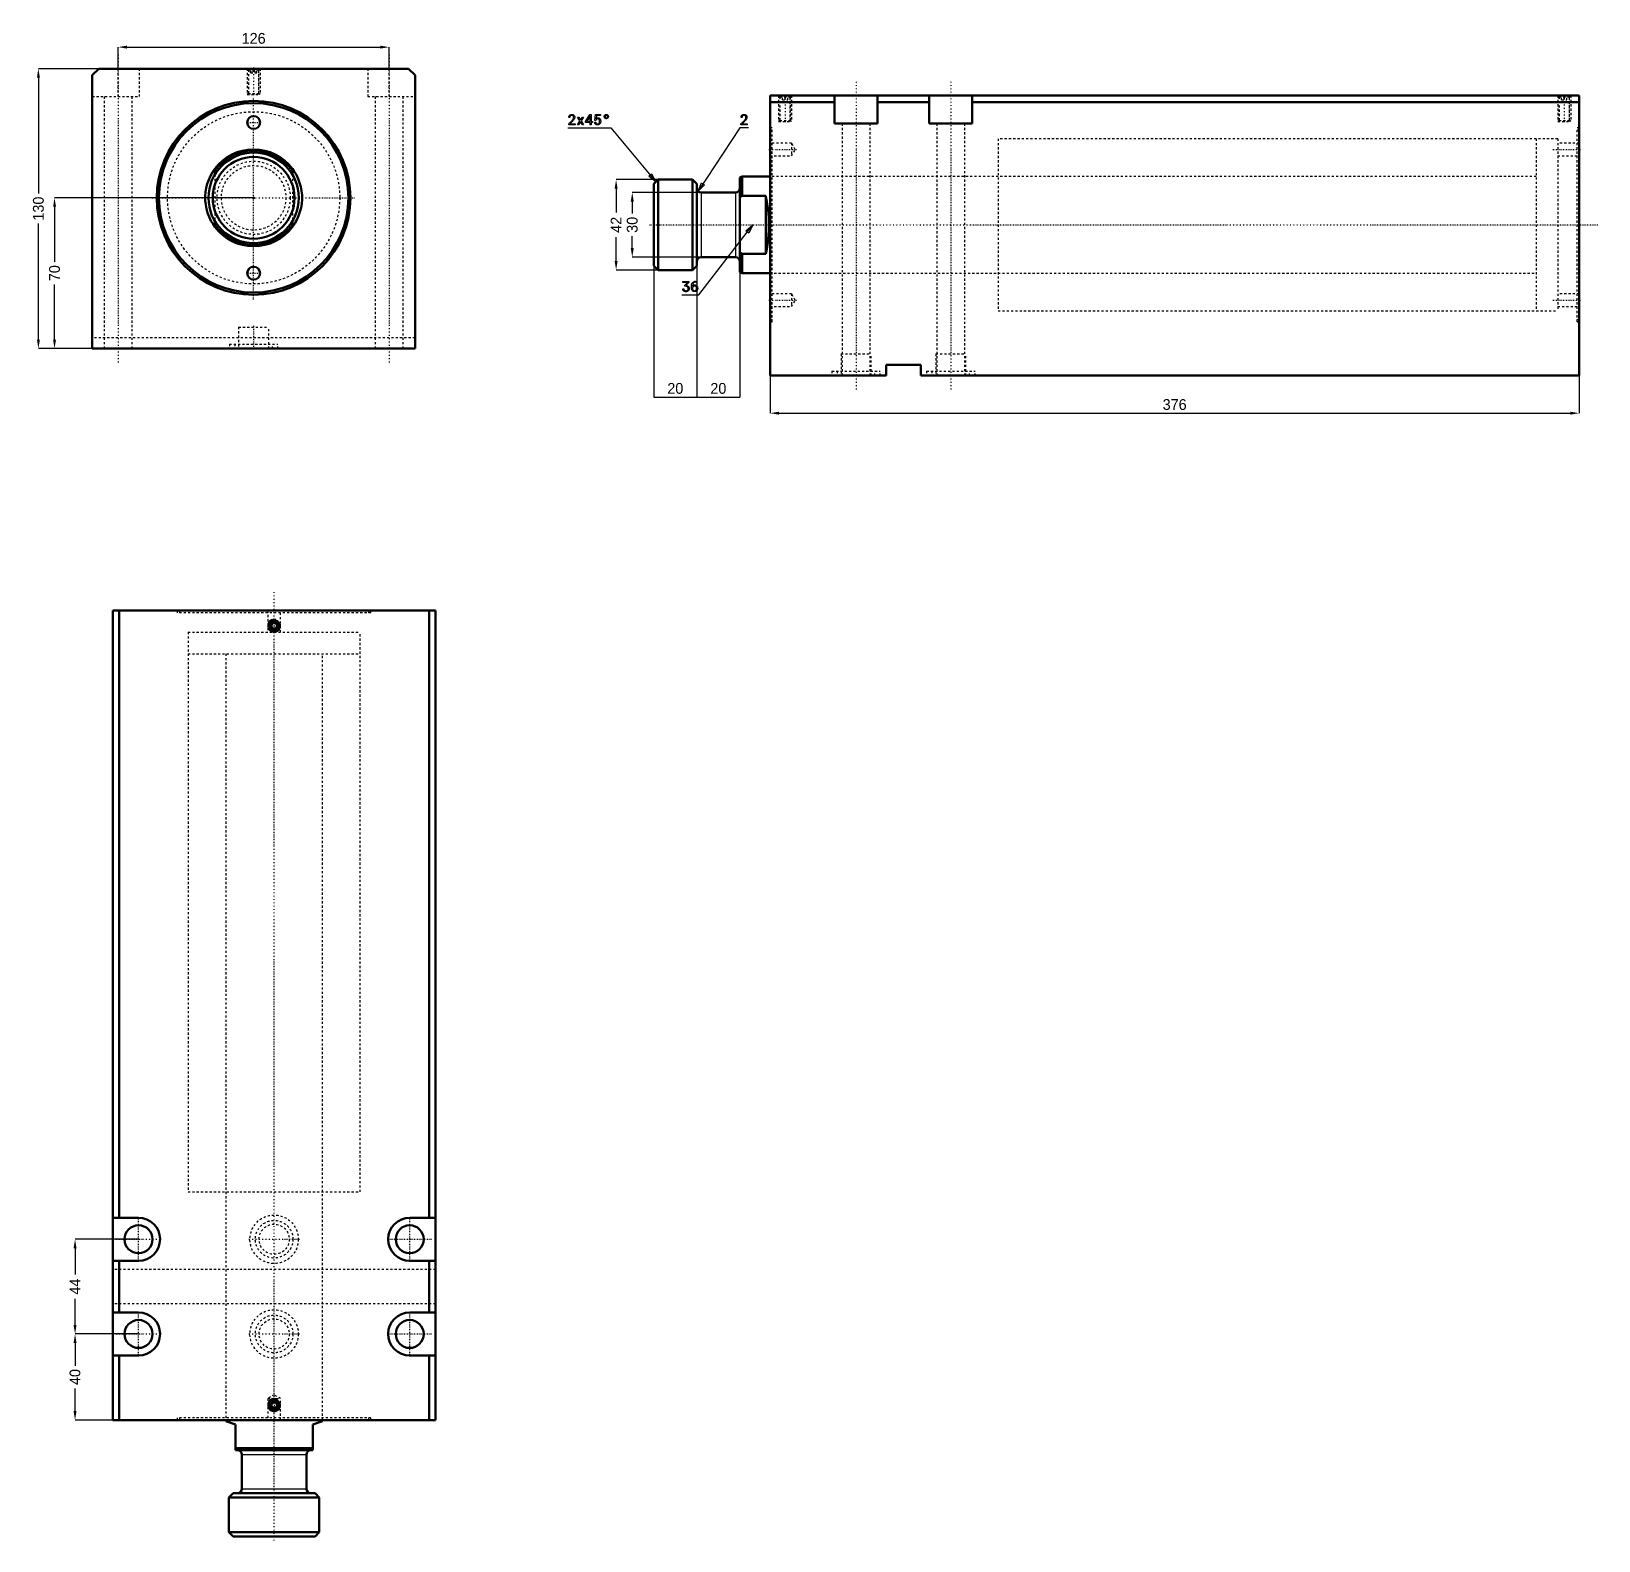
# Model space of a CAD drawing. Header units: millimetres. Extents: x -103 to 625, y -624 to 77.
import ezdxf

# ---------------------------------------------------------------- set-up
doc = ezdxf.new("R2010")
doc.units = ezdxf.units.MM
doc.linetypes.add('Center', pattern=[1.5, 0.45, -0.5, 0.05, -0.5])
doc.linetypes.add('Dashed', pattern=[2, 1, -1])
for name, color, linetype, lineweight in [('2d ConnectionPoints', 7, 'Continuous', 50), ('AM_0', 7, 'Continuous', 50), ('AM_4', 3, 'Continuous', 25), ('AM_5', 3, 'Continuous', 25), ('AM_7', 7, 'Center', 25), ('AM_9', 6, 'Dashed', 25)]:
    doc.layers.add(name, color=color, linetype=linetype, lineweight=lineweight)
doc.dimstyles.new('ISO-25', dxfattribs={"dimtxt": 2.5, "dimasz": 2.5, "dimexe": 1.25, "dimexo": 0.625, "dimtad": 1, "dimtxsty": 'Standard', "dimcen": 2.5, "dimadec": 0, "dimazin": 0, "dimtfac": 1, "dimtmove": 0, "dimatfit": 3, "dimfxl": 0, "dimarcsym": 0})

# ---------------------------------------------------------------- blocks, each defined once
blk = doc.blocks.new('1_JECX_MF_TLA_80_250_0_rod__0_in_JECX_MF_160_TLA_80_250_0__0')
at = {"layer": 'AM_0'}
for p, q in [((-18, 13.5), (-18, 10.82)), ((18, 13.5), (18, 10.82)), ((-18, -10.82), (-18, -13.5)), ((18, -10.82), (18, -13.5))]:
    blk.add_line(p, q, dxfattribs=at)
for points in [[(-18, 13.5), (-19.11, 11.88), (-20.07, 10.17), (-20.88, 8.38), (-21.53, 6.53), (-22.02, 4.63), (-22.34, 2.69), (-22.49, 0.73), (-22.47, -1.23), (-22.27, -3.18), (-21.91, -5.11), (-21.38, -7), (-20.69, -8.84), (-19.84, -10.61), (-18.84, -12.3), (-18, -13.5)], [(18, -13.5), (19.11, -11.88), (20.07, -10.17), (20.88, -8.38), (21.53, -6.53), (22.02, -4.63), (22.34, -2.69), (22.49, -0.73), (22.47, 1.23), (22.27, 3.18), (21.91, 5.11), (21.38, 7), (20.69, 8.84), (19.84, 10.61), (18.84, 12.3), (18, 13.5)]]:
    blk.add_lwpolyline(points, dxfattribs=at)
for radius in [21, 19]:
    blk.add_circle((0, 0), radius, dxfattribs=at)
for radius, start, end in [(22.5, 36.8699, 143.1301), (22, 35.0968, 144.9032), (22, 215.0968, 324.9032), (22.5, 216.8699, 323.1301)]:
    blk.add_arc((0, 0), radius, start, end, dxfattribs=at)
at = {"layer": 'AM_9'}
for p, q in [((-18, 10.82), (-18, -10.82)), ((18, 10.82), (18, -10.82))]:
    blk.add_line(p, q, dxfattribs=at)
for radius in [17, 15]:
    blk.add_circle((0, 0), radius, dxfattribs=at)
blk = doc.blocks.new('2_JECX_MF_EXLA_80_250_0_body__0_in_JECX_MF_160_TLA_80_250_0__0')
at = {"layer": 'AM_0'}
for p, q in [((-72, 60), (-75, 57)), ((72, 60), (-72, 60)), ((75, 57), (72, 60)), ((-75, 57), (-75, -70)), ((75, -70), (75, 57)), ((-75, -70), (75, -70))]:
    blk.add_line(p, q, dxfattribs=at)
for centre, radius in [((0, 0), 45), ((0, 0), 44), ((0, 35), 3), ((0, -35), 3)]:
    blk.add_circle(centre, radius, dxfattribs=at)
at = {"layer": 'AM_5', "linetype": 'Dashed'}
for p, q in [((-3, 60), (-3, 48)), ((3, 60), (3, 48))]:
    blk.add_line(p, q, dxfattribs=at)
at = {"layer": 'AM_7'}
for p, q in [((-63, 66.5), (-63, -76.5)), ((63, 66.5), (63, -76.5)), ((0, 60.6), (0, 47.4)), ((0, -47.25), (0, 47.25)), ((-3.15, 35), (3.15, 35)), ((-47.25, 0), (47.25, 0)), ((-3.15, -35), (3.15, -35)), ((0, -59.5), (0, -70.5))]:
    blk.add_line(p, q, dxfattribs=at)
at = {"layer": 'AM_9'}
for p, q in [((-63, 47), (-63, 60)), ((-53, 47), (-53, 60)), ((-3, 60), (-2.46, 59.46)), ((-2.46, 59.46), (-2.46, 48.54)), ((-2.46, 59.46), (2.46, 59.46)), ((-1.9, 60), (-2.4, 59.5)), ((-2.4, 59.5), (2.4, 59.5)), ((-2.4, 59.5), (-2.4, 48)), ((-1.44, 58), (-1.44, 60)), ((-0.72, 58), (-0.72, 60)), ((0.72, 58), (0.72, 60)), ((1.44, 58), (1.44, 60)), ((2.4, 59.5), (1.9, 60)), ((2.4, 48), (2.4, 59.5)), ((2.46, 59.46), (3, 60)), ((2.46, 48.54), (2.46, 59.46)), ((53, 60), (53, 47)), ((63, 47), (63, 60)), ((-1.44, 58), (1.44, 58)), ((-75, 47), (-53, 47)), ((-69.5, 47), (-69.5, -70)), ((-56.5, -70), (-56.5, 47)), ((-2.46, 48.54), (-3, 48)), ((-3, 48), (3, 48)), ((-2.46, 48.54), (2.46, 48.54)), ((3, 48), (2.46, 48.54)), ((53, 47), (75, 47)), ((56.5, 47), (56.5, -70)), ((69.5, -70), (69.5, 47)), ((75, -65), (-75, -65)), ((-7, -60), (7, -60)), ((-7, -60), (-7, -70)), ((7, -70), (7, -60)), ((-11.25, -67.9), (11.25, -67.9)), ((-11.25, -67.9), (-11.25, -70)), ((-8.75, -67.9), (-8.75, -70)), ((8.75, -70), (8.75, -67.9)), ((11.25, -70), (11.25, -67.9))]:
    blk.add_line(p, q, dxfattribs=at)
blk.add_circle((0, 0), 40, dxfattribs=at)
blk = doc.blocks.new('*D3')
at = {"layer": 'AM_5', "color": 0, "lineweight": -2}
for p, q in [((-63, 60), (-63, 70)), ((-58.83, 70), (58.83, 70)), ((63, 60), (63, 70))]:
    blk.add_line(p, q, dxfattribs=at)
at = {"layer": 'AM_5', "color": 0}
for points in [[(-58.83, 70.69), (-58.83, 69.31), (-63, 70)], [(58.83, 69.31), (58.83, 70.69), (63, 70)]]:
    blk.add_solid(points, dxfattribs=at)
at = {"layer": 'Defpoints', "color": 0}
for p in [(63, 70), (-63, 60), (63, 60)]:
    blk.add_point(p, dxfattribs=at)
at = {"layer": 'AM_5', "color": 0, "insert": (0, 74.05), "char_height": 5, "attachment_point": 5}
blk.add_mtext('126', dxfattribs=at)
blk = doc.blocks.new('*D4')
at = {"layer": 'AM_5', "color": 0, "lineweight": -2}
for p, q in [((-72, 60), (-100, 60)), ((-100, 55.83), (-100, 1.97)), ((-100, -65.83), (-100, -11.97)), ((-75, -70), (-100, -70))]:
    blk.add_line(p, q, dxfattribs=at)
at = {"layer": 'AM_5', "color": 0}
for points in [[(-99.31, 55.83), (-100.69, 55.83), (-100, 60)], [(-100.69, -65.83), (-99.31, -65.83), (-100, -70)]]:
    blk.add_solid(points, dxfattribs=at)
at = {"layer": 'Defpoints', "color": 0}
for p in [(-72, 60), (-100, -70), (-75, -70)]:
    blk.add_point(p, dxfattribs=at)
at = {"layer": 'AM_5', "color": 0, "insert": (-100, -5), "char_height": 5, "attachment_point": 5, "rotation": 90}
blk.add_mtext('130', dxfattribs=at)
blk = doc.blocks.new('*D5')
at = {"layer": 'AM_5', "color": 0, "lineweight": -2}
for p, q in [((0, 0), (-92.5, 0)), ((-92.5, -4.17), (-92.5, -29.72)), ((-92.5, -65.83), (-92.5, -40.28)), ((-75, -70), (-92.5, -70))]:
    blk.add_line(p, q, dxfattribs=at)
at = {"layer": 'AM_5', "color": 0}
for points in [[(-91.81, -4.17), (-93.19, -4.17), (-92.5, 0)], [(-93.19, -65.83), (-91.81, -65.83), (-92.5, -70)]]:
    blk.add_solid(points, dxfattribs=at)
at = {"layer": 'Defpoints', "color": 0}
for p in [(0, 0), (-92.5, -70), (-75, -70)]:
    blk.add_point(p, dxfattribs=at)
at = {"layer": 'AM_5', "color": 0, "insert": (-92.5, -35), "char_height": 5, "attachment_point": 5, "rotation": 90}
blk.add_mtext('70', dxfattribs=at)
blk = doc.blocks.new('1_JECX_MF_TLA_80_250_0_rod__0_in_JECX_MF_160_TLA_80_250_0__4')
at = {"layer": 'AM_0'}
for p, q in [((-22.5, 0), (-22.5, -0.54)), ((22.5, -0.54), (22.5, 0)), ((-18, -2), (-22.5, -0.54)), ((-18, -14), (-18, -2)), ((22.5, -0.54), (18, -2)), ((18, -2), (18, -14)), ((-18, -13), (18, -13)), ((-18, -14), (18, -14)), ((-15, -16), (-15, -32)), ((15, -32), (15, -16)), ((-19, -34), (-21, -36)), ((-21, -36), (21, -36)), ((-21, -36), (-21, -52)), ((-19, -34), (19, -34)), ((21, -36), (19, -34)), ((21, -52), (21, -36)), ((-21, -52), (-19, -54)), ((-21, -52), (21, -52)), ((-19, -54), (19, -54)), ((19, -54), (21, -52))]:
    blk.add_line(p, q, dxfattribs=at)
for centre, start, end in [((-17, -16), 0, 90), ((17, -16), 90, 180), ((-17, -32), 270, 360), ((17, -32), 180, 270)]:
    blk.add_arc(centre, 2, start, end, dxfattribs=at)
at = {"layer": 'AM_4'}
for p, q in [((-15, -16), (15, -16)), ((-15, -32), (15, -32))]:
    blk.add_line(p, q, dxfattribs=at)
at = {"layer": 'AM_7'}
blk.add_line((0, -56), (0, 385), dxfattribs=at)
at = {"layer": 'AM_9'}
for p, q in [((-40, 366), (40, 366)), ((-40, 366), (-40, 356)), ((40, 356), (40, 366)), ((-40, 356), (40, 356)), ((-22.5, 356), (-22.5, 0)), ((22.5, 0), (22.5, 356))]:
    blk.add_line(p, q, dxfattribs=at)
blk = doc.blocks.new('2_JECX_MF_EXLA_80_250_0_body__0_in_JECX_MF_160_TLA_80_250_0__4')
at = {"layer": 'AM_0'}
for p, q in [((75, 376), (-75, 376)), ((-75, 376), (-75, 0)), ((-72, 376), (-72, 94)), ((72, 376), (72, 94)), ((75, 376), (75, 0)), ((-0.72, 370.25), (-1.44, 369)), ((-1.44, 369), (-0.72, 367.75)), ((0.72, 370.25), (-0.72, 370.25)), ((-0.72, 367.75), (0.72, 367.75)), ((1.44, 369), (0.72, 370.25)), ((0.72, 367.75), (1.44, 369)), ((-63, 94), (-75, 94)), ((75, 94), (63, 94)), ((-75, 74), (-63, 74)), ((-72, 74), (-72, 50)), ((63, 74), (75, 74)), ((72, 74), (72, 50)), ((-63, 50), (-75, 50)), ((75, 50), (63, 50)), ((-75, 30), (-63, 30)), ((-72, 30), (-72, 0)), ((63, 30), (75, 30)), ((72, 30), (72, 0)), ((-0.72, 8.25), (-1.44, 7)), ((0.72, 8.25), (-0.72, 8.25)), ((1.44, 7), (0.72, 8.25)), ((75, 0), (-75, 0)), ((-1.44, 7), (-0.72, 5.75)), ((-0.72, 5.75), (0.72, 5.75)), ((0.72, 5.75), (1.44, 7))]:
    blk.add_line(p, q, dxfattribs=at)
for centre, radius in [((0, 369), 2.46), ((0, 369), 2.4), ((0, 369), 1.9), ((-63, 84), 6.5), ((63, 84), 6.5), ((-63, 40), 6.5), ((63, 40), 6.5), ((0, 7), 2.46), ((0, 7), 2.4), ((0, 7), 1.9)]:
    blk.add_circle(centre, radius, dxfattribs=at)
for centre, start, end in [((-63, 84), 270, 90), ((63, 84), 90, 270), ((-63, 40), 270, 90), ((63, 40), 90, 270)]:
    blk.add_arc(centre, 10, start, end, dxfattribs=at)
at = {"layer": 'AM_5'}
for centre in [(0, 369), (0, 7)]:
    blk.add_arc(centre, 3, 75, 15, dxfattribs=at)
at = {"layer": 'AM_7'}
for p, q in [((-3.15, 369), (3.15, 369)), ((-63, 73.5), (-63, 94.5)), ((63, 73.5), (63, 94.5)), ((-73.5, 84), (-52.5, 84)), ((-11.81, 84), (11.81, 84)), ((52.5, 84), (73.5, 84)), ((-63, 29.5), (-63, 50.5)), ((63, 29.5), (63, 50.5)), ((-73.5, 40), (-52.5, 40)), ((-11.81, 40), (11.81, 40)), ((52.5, 40), (73.5, 40)), ((-3.15, 7), (3.15, 7))]:
    blk.add_line(p, q, dxfattribs=at)
at = {"layer": 'AM_9'}
for p, q in [((-45, 376), (-45, 375)), ((45, 375), (-45, 375)), ((-44, 376), (-44, 375)), ((-3, 376), (-3, 366)), ((3, 366), (3, 376)), ((44, 375), (44, 376)), ((45, 375), (45, 376)), ((-40, 366), (40, 366)), ((-40, 366), (-40, 106)), ((40, 106), (40, 366)), ((-40, 106), (40, 106)), ((-22.5, 106), (-22.5, 0)), ((22.5, 0), (22.5, 106)), ((75, 70), (-75, 70)), ((75, 54), (-75, 54)), ((0, 11.73), (-3, 10)), ((-3, 10), (-3, 0)), ((-3, 10), (3, 10)), ((3, 10), (0, 11.73)), ((3, 0), (3, 10)), ((45, 1), (-45, 1)), ((-45, 1), (-45, 0)), ((-44, 1), (-44, 0)), ((44, 0), (44, 1)), ((45, 0), (45, 1))]:
    blk.add_line(p, q, dxfattribs=at)
for centre, radius in [((0, 84), 11.25), ((0, 84), 8.75), ((0, 84), 7), ((0, 40), 11.25), ((0, 40), 8.75), ((0, 40), 7)]:
    blk.add_circle(centre, radius, dxfattribs=at)
blk = doc.blocks.new('*D11')
at = {"layer": 'AM_5', "color": 0, "lineweight": -2}
for p, q in [((-53.48, -483.76), (-82.98, -483.76)), ((-82.98, -487.93), (-82.98, -500.09)), ((-82.98, -523.59), (-82.98, -511.43)), ((-53.48, -527.76), (-82.98, -527.76))]:
    blk.add_line(p, q, dxfattribs=at)
at = {"layer": 'AM_5', "color": 0}
for points in [[(-83.67, -487.93), (-82.29, -487.93), (-82.98, -483.76)], [(-83.67, -523.59), (-82.29, -523.59), (-82.98, -527.76)]]:
    blk.add_solid(points, dxfattribs=at)
at = {"layer": 'Defpoints', "color": 0}
for p in [(-82.98, -483.76), (-53.48, -483.76), (-53.48, -527.76)]:
    blk.add_point(p, dxfattribs=at)
at = {"layer": 'AM_5', "color": 0, "insert": (-82.98, -505.76), "char_height": 5, "attachment_point": 5, "rotation": 90}
blk.add_mtext('44', dxfattribs=at)
blk = doc.blocks.new('*D12')
at = {"layer": 'AM_5', "color": 0, "lineweight": -2}
for p, q in [((-53.48, -527.76), (-82.98, -527.76)), ((-82.98, -531.93), (-82.98, -542.51)), ((-82.98, -563.59), (-82.98, -553.01)), ((-65.48, -567.76), (-82.98, -567.76))]:
    blk.add_line(p, q, dxfattribs=at)
at = {"layer": 'AM_5', "color": 0}
for points in [[(-83.67, -531.93), (-82.29, -531.93), (-82.98, -527.76)], [(-83.67, -563.59), (-82.29, -563.59), (-82.98, -567.76)]]:
    blk.add_solid(points, dxfattribs=at)
at = {"layer": 'Defpoints', "color": 0}
for p in [(-53.48, -527.76), (-82.98, -567.76), (-65.48, -567.76)]:
    blk.add_point(p, dxfattribs=at)
at = {"layer": 'AM_5', "color": 0, "insert": (-82.98, -547.76), "char_height": 5, "attachment_point": 5, "rotation": 90}
blk.add_mtext('40', dxfattribs=at)
blk = doc.blocks.new('1_JECX_MF_TLA_80_250_0_rod__0_in_JECX_MF_160_TLA_80_250_0__2')
at = {"layer": 'AM_0'}
for p, q in [((-13, 22.5), (-14, 22)), ((-14, 22), (-14, -22)), ((0, 22.5), (-13, 22.5)), ((-13, 22.5), (-13, 13.5)), ((-52, 21), (-54, 19)), ((-54, 19), (-54, -19)), ((-36, 21), (-52, 21)), ((-52, 21), (-52, -21)), ((-34, 19), (-36, 21)), ((-36, 21), (-36, -21)), ((-34, 19), (-34, -19)), ((-16, 15), (-32, 15)), ((-13, 13.5), (-14, 12.65)), ((-2, 13.5), (-13, 13.5)), ((-2, 13.5), (-2, -13.5)), ((-14, -12.65), (-13, -13.5)), ((-13, -13.5), (-2, -13.5)), ((-13, -13.5), (-13, -22.5)), ((-54, -19), (-52, -21)), ((-52, -21), (-36, -21)), ((-36, -21), (-34, -19)), ((-32, -15), (-16, -15)), ((-14, -22), (-13, -22.5)), ((-13, -22.5), (0, -22.5))]:
    blk.add_line(p, q, dxfattribs=at)
blk.add_lwpolyline([(-2, -13.5), (-1.64, -11.88), (-1.33, -10.17), (-1.06, -8.38), (-0.85, -6.53), (-0.69, -4.63), (-0.59, -2.69), (-0.54, -0.73), (-0.55, 1.23), (-0.61, 3.18), (-0.73, 5.11), (-0.9, 7), (-1.13, 8.84), (-1.4, 10.61), (-1.73, 12.3), (-2, 13.5)], dxfattribs=at)
for centre, start, end in [((-32, 17), 180, 270), ((-16, 17), 270, 360), ((-32, -17), 90, 180), ((-16, -17), 0, 90)]:
    blk.add_arc(centre, 2, start, end, dxfattribs=at)
at = {"layer": 'AM_4'}
for p, q in [((-32, 15), (-32, -15)), ((-16, 15), (-16, -15))]:
    blk.add_line(p, q, dxfattribs=at)
at = {"layer": 'AM_7'}
blk.add_line((-56, 0), (385, 0), dxfattribs=at)
at = {"layer": 'AM_9'}
for p, q in [((366, 40), (356, 40)), ((356, 40), (356, -40)), ((366, 40), (366, -40)), ((356, 22.5), (0, 22.5)), ((0, -22.5), (356, -22.5)), ((356, -40), (366, -40))]:
    blk.add_line(p, q, dxfattribs=at)
blk = doc.blocks.new('2_JECX_MF_EXLA_80_250_0_body__0_in_JECX_MF_160_TLA_80_250_0__2')
at = {"layer": 'AM_0'}
for p, q in [((0, -70), (0, 60)), ((376, 60), (0, 60)), ((30, 60), (30, 47)), ((50, 47), (50, 60)), ((74, 60), (74, 47)), ((94, 47), (94, 60)), ((376, -70), (376, 60)), ((30, 57), (0, 57)), ((74, 57), (50, 57)), ((376, 57), (94, 57)), ((30, 47), (50, 47)), ((74, 47), (94, 47)), ((54, -65), (54, -70)), ((70, -65), (54, -65)), ((70, -70), (70, -65)), ((54, -70), (0, -70)), ((376, -70), (70, -70))]:
    blk.add_line(p, q, dxfattribs=at)
at = {"layer": 'AM_5', "linetype": 'Dashed'}
for p, q in [((4, 60), (4, 48)), ((10, 60), (10, 48)), ((366, 60), (366, 48)), ((372, 60), (372, 48))]:
    blk.add_line(p, q, dxfattribs=at)
at = {"layer": 'AM_7'}
for p, q in [((40, 66.5), (40, -76.5)), ((84, 66.5), (84, -76.5)), ((7, 60.6), (7, 47.4)), ((369, 60.6), (369, 47.4)), ((-0.59, 35), (12.32, 35)), ((363.68, 35), (376.59, 35)), ((-0.59, -35), (12.32, -35)), ((363.68, -35), (376.59, -35))]:
    blk.add_line(p, q, dxfattribs=at)
at = {"layer": 'AM_9'}
for p, q in [((4, 60), (4.54, 59.46)), ((4.54, 59.46), (4.54, 48.54)), ((4.54, 59.46), (9.46, 59.46)), ((5.1, 60), (4.6, 59.5)), ((4.6, 59.5), (4.6, 48)), ((4.6, 59.5), (9.4, 59.5)), ((5.75, 58), (5.75, 60)), ((7, 58), (7, 60)), ((8.25, 58), (8.25, 60)), ((9.4, 59.5), (8.9, 60)), ((9.4, 48), (9.4, 59.5)), ((9.46, 59.46), (10, 60)), ((9.46, 48.54), (9.46, 59.46)), ((366, 60), (366.54, 59.46)), ((366.54, 59.46), (366.54, 48.54)), ((366.54, 59.46), (371.46, 59.46)), ((367.1, 60), (366.6, 59.5)), ((366.6, 59.5), (371.4, 59.5)), ((366.6, 59.5), (366.6, 48)), ((367.75, 58), (367.75, 60)), ((369, 58), (369, 60)), ((370.25, 58), (370.25, 60)), ((371.4, 59.5), (370.9, 60)), ((371.4, 48), (371.4, 59.5)), ((371.46, 59.46), (372, 60)), ((371.46, 48.54), (371.46, 59.46)), ((5.75, 58), (8.25, 58)), ((367.75, 58), (370.25, 58)), ((1, 45), (0, 45)), ((1, 44), (0, 44)), ((1, -45), (1, 45)), ((4.54, 48.54), (4, 48)), ((4, 48), (10, 48)), ((4.54, 48.54), (9.46, 48.54)), ((10, 48), (9.46, 48.54)), ((33.5, 47), (33.5, -70)), ((46.5, -70), (46.5, 47)), ((77.5, 47), (77.5, -70)), ((90.5, -70), (90.5, 47)), ((366.54, 48.54), (366, 48)), ((366, 48), (372, 48)), ((366.54, 48.54), (371.46, 48.54)), ((372, 48), (371.46, 48.54)), ((375, -45), (375, 45)), ((376, 45), (375, 45)), ((376, 44), (375, 44)), ((10, 38), (0, 38)), ((11.73, 35), (10, 38)), ((10, 38), (10, 32)), ((366, 40), (106, 40)), ((106, 40), (106, -40)), ((366, 40), (366, -40)), ((376, 38), (366, 38)), ((0, 32), (10, 32)), ((10, 32), (11.73, 35)), ((366, 32), (376, 32)), ((106, 22.5), (0, 22.5)), ((0, -22.5), (106, -22.5)), ((10, -32), (0, -32)), ((11.73, -35), (10, -32)), ((10, -32), (10, -38)), ((10, -38), (11.73, -35)), ((376, -32), (366, -32)), ((0, -38), (10, -38)), ((106, -40), (366, -40)), ((366, -38), (376, -38)), ((0, -44), (1, -44)), ((0, -45), (1, -45)), ((375, -44), (376, -44)), ((375, -45), (376, -45)), ((33, -60), (47, -60)), ((33, -60), (33, -70)), ((47, -70), (47, -60)), ((77, -60), (91, -60)), ((77, -60), (77, -70)), ((91, -70), (91, -60)), ((28.75, -67.9), (51.25, -67.9)), ((28.75, -67.9), (28.75, -70)), ((31.25, -67.9), (31.25, -70)), ((48.75, -70), (48.75, -67.9)), ((51.25, -70), (51.25, -67.9)), ((72.75, -67.9), (95.25, -67.9)), ((72.75, -67.9), (72.75, -70)), ((75.25, -67.9), (75.25, -70)), ((92.75, -70), (92.75, -67.9)), ((95.25, -70), (95.25, -67.9))]:
    blk.add_line(p, q, dxfattribs=at)
blk = doc.blocks.new('*D21')
at = {"layer": 'AM_5', "color": 0, "lineweight": -2}
for p, q in [((239.91, -82.54), (239.91, -100.04)), ((615.91, -82.54), (615.91, -100.04)), ((244.08, -100.04), (611.74, -100.04))]:
    blk.add_line(p, q, dxfattribs=at)
at = {"layer": 'AM_5', "color": 0}
for points in [[(244.08, -99.35), (244.08, -100.73), (239.91, -100.04)], [(611.74, -99.35), (611.74, -100.73), (615.91, -100.04)]]:
    blk.add_solid(points, dxfattribs=at)
at = {"layer": 'Defpoints', "color": 0}
for p in [(239.91, -82.54), (615.91, -82.54), (615.91, -100.04)]:
    blk.add_point(p, dxfattribs=at)
at = {"layer": 'AM_5', "color": 0, "insert": (427.91, -96.04), "char_height": 5, "attachment_point": 5}
blk.add_mtext('376', dxfattribs=at)
blk = doc.blocks.new('*D22')
at = {"layer": 'AM_5', "color": 0, "lineweight": -2}
for p, q in [((205.91, -31.54), (205.91, -92.54)), ((225.91, -29.54), (225.91, -92.54)), ((205.91, -92.54), (225.91, -92.54))]:
    blk.add_line(p, q, dxfattribs=at)
at = {"layer": 'Defpoints', "color": 0}
for p in [(205.91, -31.54), (225.91, -29.54), (225.91, -92.54)]:
    blk.add_point(p, dxfattribs=at)
at = {"layer": 'AM_5', "color": 0, "insert": (215.91, -88.54), "char_height": 5, "attachment_point": 5}
blk.add_mtext('20', dxfattribs=at)
blk = doc.blocks.new('*D23')
at = {"layer": 'AM_5', "color": 0, "lineweight": -2}
for p, q in [((185.91, -31.54), (185.91, -92.54)), ((205.91, -31.54), (205.91, -92.54)), ((185.91, -92.54), (205.91, -92.54))]:
    blk.add_line(p, q, dxfattribs=at)
at = {"layer": 'Defpoints', "color": 0}
for p in [(185.91, -31.54), (205.91, -31.54), (205.91, -92.54)]:
    blk.add_point(p, dxfattribs=at)
at = {"layer": 'AM_5', "color": 0, "insert": (195.91, -88.54), "char_height": 5, "attachment_point": 5}
blk.add_mtext('20', dxfattribs=at)
blk = doc.blocks.new('*D24')
at = {"layer": 'AM_5', "color": 0, "lineweight": -2}
for p, q in [((187.91, 8.46), (168.41, 8.46)), ((168.41, 4.29), (168.41, -6.87)), ((168.41, -29.37), (168.41, -18.21)), ((187.91, -33.54), (168.41, -33.54))]:
    blk.add_line(p, q, dxfattribs=at)
at = {"layer": 'AM_5', "color": 0}
for points in [[(167.71, 4.29), (169.1, 4.29), (168.41, 8.46)], [(167.71, -29.37), (169.1, -29.37), (168.41, -33.54)]]:
    blk.add_solid(points, dxfattribs=at)
at = {"layer": 'Defpoints', "color": 0}
for p in [(168.41, 8.46), (187.91, 8.46), (187.91, -33.54)]:
    blk.add_point(p, dxfattribs=at)
at = {"layer": 'AM_5', "color": 0, "insert": (168.41, -12.54), "char_height": 5, "attachment_point": 5, "rotation": 90}
blk.add_mtext('42', dxfattribs=at)
blk = doc.blocks.new('*D25')
at = {"layer": 'AM_5', "color": 0, "lineweight": -2}
for p, q in [((207.91, 2.46), (175.91, 2.46)), ((175.91, -1.71), (175.91, -7.29)), ((175.91, -23.37), (175.91, -17.79)), ((207.91, -27.54), (175.91, -27.54))]:
    blk.add_line(p, q, dxfattribs=at)
at = {"layer": 'AM_5', "color": 0}
for points in [[(175.21, -1.71), (176.6, -1.71), (175.91, 2.46)], [(175.21, -23.37), (176.6, -23.37), (175.91, -27.54)]]:
    blk.add_solid(points, dxfattribs=at)
at = {"layer": 'Defpoints', "color": 0}
for p in [(175.91, 2.46), (207.91, 2.46), (207.91, -27.54)]:
    blk.add_point(p, dxfattribs=at)
at = {"layer": 'AM_5', "color": 0, "insert": (175.91, -12.54), "char_height": 5, "attachment_point": 5, "rotation": 90}
blk.add_mtext('30', dxfattribs=at)

msp = doc.modelspace()

# ---------------------------------------------------------------- linework, layer by layer
at = {"layer": '2d ConnectionPoints'}
for p in [(0, 0), (239.909, -12.54), (9.52, -567.759)]:
    msp.add_point(p, dxfattribs=at)
at = {"layer": 'AM_5'}
for p, q in [((145.909, 32.46), (165.909, 32.46)), ((165.909, 32.46), (186.909, 7.46)), ((225.909, 32.46), (206.495, 3.046)), ((229.909, 32.46), (225.909, 32.46)), ((206.909, -45.04), (231.909, -12.54)), ((198.909, -45.04), (206.909, -45.04))]:
    msp.add_line(p, q, dxfattribs=at)
for points in [[(146.556, 34.571), (146.556, 34.571), (146.77, 34.767), (147.075, 35.053), (147.075, 35.053), (147.361, 35.329), (147.541, 35.509), (147.541, 35.509), (147.713, 35.69), (147.96, 35.974), (147.96, 35.974), (148.193, 36.274), (148.34, 36.482), (148.34, 36.482), (148.47, 36.69), (148.611, 36.986), (148.611, 36.986), (148.686, 37.263), (148.701, 37.438), (148.701, 37.438), (148.696, 37.536), (148.673, 37.674), (148.673, 37.674), (148.63, 37.803), (148.59, 37.883), (148.59, 37.883), (148.543, 37.958), (148.459, 38.056), (148.459, 38.056), (148.361, 38.139), (148.287, 38.185), (148.287, 38.185), (148.207, 38.224), (148.081, 38.266), (148.081, 38.266), (147.947, 38.288), (147.853, 38.293), (147.853, 38.293), (147.748, 38.288), (147.601, 38.265), (147.601, 38.265), (147.464, 38.222), (147.378, 38.182), (147.378, 38.182), (147.299, 38.134), (147.193, 38.047), (147.193, 38.047), (147.104, 37.942), (147.053, 37.862), (147.053, 37.862), (147.011, 37.775), (146.965, 37.633), (146.965, 37.633), (146.941, 37.478), (146.936, 37.366), (146.449, 37.366), (146.449, 37.366), (146.456, 37.533), (146.496, 37.765), (146.496, 37.765), (146.569, 37.976), (146.637, 38.104), (146.637, 38.104), (146.718, 38.222), (146.859, 38.375), (146.859, 38.375), (147.023, 38.502), (147.146, 38.572), (147.146, 38.572), (147.276, 38.629), (147.483, 38.691), (147.483, 38.691), (147.701, 38.725), (147.853, 38.731), (147.853, 38.731), (147.995, 38.725), (148.201, 38.694), (148.201, 38.694), (148.399, 38.636), (148.525, 38.582), (148.525, 38.582), (148.645, 38.516), (148.806, 38.397), (148.806, 38.397), (148.945, 38.253), (149.024, 38.143), (149.024, 38.143), (149.092, 38.023), (149.164, 37.828), (149.164, 37.828), (149.204, 37.614), (149.211, 37.461), (149.211, 37.461), (149.2, 37.287), (149.142, 37.021), (149.142, 37.021), (149.034, 36.747), (148.935, 36.56), (148.935, 36.56), (148.821, 36.374), (148.636, 36.106), (148.636, 36.106), (148.434, 35.849), (148.29, 35.684), (148.29, 35.684), (148.135, 35.517), (147.875, 35.246), (147.875, 35.246), (147.582, 34.951), (147.368, 34.74), (147.024, 34.402), (149.351, 34.399), (149.351, 33.96), (146.384, 33.96), (146.384, 34.415), (146.556, 34.571)], [(151.58, 35.745), (150.481, 37.535), (151.05, 37.535), (151.869, 36.18), (152.73, 37.535), (153.247, 37.535), (152.161, 35.787), (153.299, 33.96), (152.724, 33.96), (151.859, 35.364), (150.946, 33.96), (150.419, 33.96), (151.58, 35.745)], [(156.334, 35), (154.228, 35), (154.228, 35.423), (156.145, 38.673), (156.789, 38.673), (156.789, 35.439), (157.491, 35.439), (157.491, 35), (156.789, 35), (156.789, 33.96), (156.334, 33.96), (156.334, 35)], [(156.34, 35.439), (156.34, 38.127), (154.787, 35.439), (156.34, 35.439)], [(159.791, 33.902), (159.791, 33.902), (159.644, 33.907), (159.435, 33.933), (159.435, 33.933), (159.239, 33.982), (159.115, 34.027), (159.115, 34.027), (158.999, 34.083), (158.843, 34.187), (158.843, 34.187), (158.709, 34.316), (158.632, 34.415), (158.632, 34.415), (158.567, 34.526), (158.497, 34.713), (158.497, 34.713), (158.459, 34.924), (158.452, 35.078), (158.959, 35.078), (158.959, 35.078), (158.968, 34.932), (159.018, 34.742), (159.018, 34.742), (159.11, 34.585), (159.195, 34.5), (159.195, 34.5), (159.295, 34.43), (159.466, 34.354), (159.466, 34.354), (159.664, 34.313), (159.81, 34.305), (159.81, 34.305), (159.936, 34.312), (160.108, 34.348), (160.108, 34.348), (160.26, 34.415), (160.35, 34.477), (160.35, 34.477), (160.431, 34.55), (160.536, 34.676), (160.536, 34.676), (160.62, 34.821), (160.665, 34.929), (160.665, 34.929), (160.701, 35.043), (160.741, 35.221), (160.741, 35.221), (160.762, 35.409), (160.766, 35.54), (160.766, 35.54), (160.762, 35.659), (160.742, 35.833), (160.742, 35.833), (160.704, 35.999), (160.668, 36.107), (160.668, 36.107), (160.625, 36.209), (160.546, 36.346), (160.546, 36.346), (160.448, 36.465), (160.373, 36.534), (160.373, 36.534), (160.29, 36.593), (160.151, 36.656), (160.151, 36.656), (159.995, 36.69), (159.882, 36.697), (159.882, 36.697), (159.761, 36.689), (159.591, 36.647), (159.591, 36.647), (159.434, 36.57), (159.336, 36.499), (159.336, 36.499), (159.247, 36.413), (159.138, 36.264), (159.138, 36.264), (159.056, 36.088), (159.017, 35.956), (158.523, 35.956), (158.861, 38.686), (161.156, 38.686), (161.156, 38.263), (159.323, 38.263), (159.115, 36.7), (159.115, 36.7), (159.184, 36.784), (159.291, 36.894), (159.291, 36.894), (159.404, 36.984), (159.482, 37.033), (159.482, 37.033), (159.564, 37.074), (159.697, 37.117), (159.697, 37.117), (159.843, 37.141), (159.947, 37.145), (159.947, 37.145), (160.106, 37.137), (160.329, 37.092), (160.329, 37.092), (160.531, 37.008), (160.655, 36.931), (160.655, 36.931), (160.769, 36.839), (160.919, 36.678), (160.919, 36.678), (161.042, 36.489), (161.11, 36.347), (161.11, 36.347), (161.167, 36.197), (161.227, 35.958), (161.227, 35.958), (161.26, 35.704), (161.266, 35.527), (161.266, 35.527), (161.259, 35.34), (161.22, 35.076), (161.22, 35.076), (161.148, 34.832), (161.081, 34.68), (161.081, 34.68), (161.001, 34.539), (160.859, 34.352), (160.859, 34.352), (160.689, 34.195), (160.561, 34.107), (160.561, 34.107), (160.423, 34.033), (160.201, 33.953), (160.201, 33.953), (159.961, 33.91), (159.791, 33.902)], [(163.866, 36.755), (163.866, 36.755), (163.763, 36.761), (163.615, 36.789), (163.615, 36.789), (163.475, 36.842), (163.385, 36.89), (163.385, 36.89), (163.3, 36.948), (163.186, 37.049), (163.186, 37.049), (163.089, 37.167), (163.034, 37.256), (163.034, 37.256), (162.987, 37.35), (162.936, 37.496), (162.936, 37.496), (162.909, 37.65), (162.904, 37.756), (162.904, 37.756), (162.909, 37.863), (162.936, 38.016), (162.936, 38.016), (162.987, 38.163), (163.034, 38.257), (163.034, 38.257), (163.089, 38.345), (163.186, 38.464), (163.186, 38.464), (163.3, 38.565), (163.385, 38.622), (163.385, 38.622), (163.475, 38.671), (163.615, 38.724), (163.615, 38.724), (163.763, 38.752), (163.866, 38.757), (163.866, 38.757), (163.968, 38.752), (164.116, 38.724), (164.116, 38.724), (164.256, 38.671), (164.345, 38.622), (164.345, 38.622), (164.429, 38.565), (164.542, 38.464), (164.542, 38.464), (164.638, 38.346), (164.693, 38.258), (164.693, 38.258), (164.739, 38.165), (164.789, 38.018), (164.789, 38.018), (164.816, 37.864), (164.821, 37.756), (164.821, 37.756), (164.816, 37.649), (164.789, 37.494), (164.789, 37.494), (164.739, 37.348), (164.693, 37.254), (164.693, 37.254), (164.638, 37.166), (164.542, 37.049), (164.542, 37.049), (164.429, 36.948), (164.345, 36.89), (164.345, 36.89), (164.256, 36.842), (164.116, 36.789), (164.116, 36.789), (163.968, 36.761), (163.866, 36.755)], [(163.866, 37.152), (163.866, 37.152), (163.927, 37.155), (164.016, 37.172), (164.016, 37.172), (164.101, 37.204), (164.155, 37.233), (164.155, 37.233), (164.206, 37.268), (164.274, 37.329), (164.274, 37.329), (164.333, 37.4), (164.366, 37.454), (164.366, 37.454), (164.394, 37.511), (164.425, 37.599), (164.425, 37.599), (164.441, 37.692), (164.444, 37.756), (164.444, 37.756), (164.441, 37.82), (164.425, 37.913), (164.425, 37.913), (164.394, 38.002), (164.366, 38.059), (164.366, 38.059), (164.333, 38.112), (164.274, 38.184), (164.274, 38.184), (164.206, 38.245), (164.155, 38.28), (164.155, 38.28), (164.101, 38.309), (164.016, 38.34), (164.016, 38.34), (163.927, 38.358), (163.866, 38.361), (163.866, 38.361), (163.804, 38.358), (163.715, 38.34), (163.715, 38.34), (163.63, 38.309), (163.575, 38.28), (163.575, 38.28), (163.523, 38.245), (163.454, 38.184), (163.454, 38.184), (163.394, 38.112), (163.36, 38.059), (163.36, 38.059), (163.332, 38.002), (163.301, 37.913), (163.301, 37.913), (163.284, 37.82), (163.281, 37.756), (163.281, 37.756), (163.284, 37.692), (163.301, 37.599), (163.301, 37.599), (163.332, 37.511), (163.36, 37.454), (163.36, 37.454), (163.394, 37.4), (163.454, 37.329), (163.454, 37.329), (163.523, 37.268), (163.575, 37.233), (163.575, 37.233), (163.63, 37.204), (163.715, 37.172), (163.715, 37.172), (163.804, 37.155), (163.866, 37.152)], [(226.556, 34.571), (226.556, 34.571), (226.77, 34.767), (227.075, 35.053), (227.075, 35.053), (227.361, 35.329), (227.541, 35.509), (227.541, 35.509), (227.713, 35.69), (227.96, 35.974), (227.96, 35.974), (228.193, 36.274), (228.34, 36.482), (228.34, 36.482), (228.47, 36.69), (228.611, 36.986), (228.611, 36.986), (228.686, 37.263), (228.701, 37.438), (228.701, 37.438), (228.696, 37.536), (228.673, 37.674), (228.673, 37.674), (228.63, 37.803), (228.59, 37.883), (228.59, 37.883), (228.543, 37.958), (228.459, 38.056), (228.459, 38.056), (228.361, 38.139), (228.287, 38.185), (228.287, 38.185), (228.207, 38.224), (228.081, 38.266), (228.081, 38.266), (227.947, 38.288), (227.853, 38.293), (227.853, 38.293), (227.748, 38.288), (227.601, 38.265), (227.601, 38.265), (227.464, 38.222), (227.378, 38.182), (227.378, 38.182), (227.299, 38.134), (227.193, 38.047), (227.193, 38.047), (227.104, 37.942), (227.053, 37.862), (227.053, 37.862), (227.011, 37.775), (226.965, 37.633), (226.965, 37.633), (226.941, 37.478), (226.936, 37.366), (226.449, 37.366), (226.449, 37.366), (226.456, 37.533), (226.496, 37.765), (226.496, 37.765), (226.569, 37.976), (226.637, 38.104), (226.637, 38.104), (226.718, 38.222), (226.859, 38.375), (226.859, 38.375), (227.023, 38.502), (227.146, 38.572), (227.146, 38.572), (227.276, 38.629), (227.483, 38.691), (227.483, 38.691), (227.701, 38.725), (227.853, 38.731), (227.853, 38.731), (227.995, 38.725), (228.201, 38.694), (228.201, 38.694), (228.399, 38.636), (228.525, 38.582), (228.525, 38.582), (228.645, 38.516), (228.806, 38.397), (228.806, 38.397), (228.945, 38.253), (229.024, 38.143), (229.024, 38.143), (229.092, 38.023), (229.164, 37.828), (229.164, 37.828), (229.204, 37.614), (229.211, 37.461), (229.211, 37.461), (229.2, 37.287), (229.142, 37.021), (229.142, 37.021), (229.034, 36.747), (228.935, 36.56), (228.935, 36.56), (228.821, 36.374), (228.636, 36.106), (228.636, 36.106), (228.434, 35.849), (228.29, 35.684), (228.29, 35.684), (228.135, 35.517), (227.875, 35.246), (227.875, 35.246), (227.582, 34.951), (227.368, 34.74), (227.024, 34.402), (229.351, 34.399), (229.351, 33.96), (226.384, 33.96), (226.384, 34.415), (226.556, 34.571)], [(186.909, 7.46), (183.591, 10.115), (184.867, 11.187), (186.909, 7.46)], [(206.495, 3.046), (208.095, 6.983), (209.486, 6.065), (206.495, 3.046)], [(231.909, -12.54), (230.029, -16.35), (228.708, -15.334), (231.909, -12.54)], [(199.842, -42.233), (199.842, -42.233), (199.847, -42.343), (199.876, -42.498), (199.876, -42.498), (199.93, -42.64), (199.98, -42.727), (199.98, -42.727), (200.039, -42.808), (200.141, -42.914), (200.141, -42.914), (200.26, -43.003), (200.349, -43.052), (200.349, -43.052), (200.443, -43.093), (200.588, -43.138), (200.588, -43.138), (200.739, -43.161), (200.843, -43.166), (200.843, -43.166), (200.953, -43.161), (201.113, -43.137), (201.113, -43.137), (201.267, -43.092), (201.366, -43.051), (201.366, -43.051), (201.46, -43.001), (201.586, -42.911), (201.586, -42.911), (201.694, -42.804), (201.756, -42.722), (201.756, -42.722), (201.809, -42.635), (201.866, -42.494), (201.866, -42.494), (201.897, -42.341), (201.902, -42.233), (201.902, -42.233), (201.894, -42.079), (201.851, -41.867), (201.851, -41.867), (201.771, -41.677), (201.698, -41.562), (201.698, -41.562), (201.61, -41.458), (201.455, -41.322), (201.455, -41.322), (201.273, -41.21), (201.137, -41.149), (201.137, -41.149), (200.991, -41.1), (200.757, -41.046), (200.757, -41.046), (200.506, -41.017), (200.329, -41.011), (200.329, -40.556), (201.649, -39.263), (199.445, -39.263), (199.445, -38.827), (202.266, -38.827), (202.266, -39.282), (200.918, -40.615), (200.918, -40.615), (201.212, -40.683), (201.587, -40.83), (201.587, -40.83), (201.882, -41.031), (202.034, -41.195), (202.034, -41.195), (202.155, -41.377), (202.286, -41.675), (202.286, -41.675), (202.357, -42), (202.37, -42.233), (202.37, -42.233), (202.361, -42.401), (202.314, -42.636), (202.314, -42.636), (202.225, -42.849), (202.143, -42.979), (202.143, -42.979), (202.047, -43.098), (201.883, -43.254), (201.883, -43.254), (201.695, -43.382), (201.556, -43.452), (201.556, -43.452), (201.411, -43.509), (201.189, -43.571), (201.189, -43.571), (200.96, -43.605), (200.804, -43.611), (200.804, -43.611), (200.653, -43.605), (200.433, -43.572), (200.433, -43.572), (200.223, -43.51), (200.087, -43.454), (200.087, -43.454), (199.959, -43.384), (199.787, -43.257), (199.787, -43.257), (199.637, -43.103), (199.551, -42.984), (199.551, -42.984), (199.478, -42.854), (199.399, -42.64), (199.399, -42.64), (199.356, -42.404), (199.348, -42.233), (199.842, -42.233)], [(204.875, -43.579), (204.875, -43.579), (204.655, -43.568), (204.362, -43.515), (204.362, -43.515), (204.114, -43.415), (203.974, -43.324), (203.974, -43.324), (203.851, -43.214), (203.697, -43.022), (203.697, -43.022), (203.579, -42.797), (203.52, -42.628), (203.52, -42.628), (203.475, -42.445), (203.425, -42.142), (203.425, -42.142), (203.398, -41.806), (203.393, -41.564), (203.393, -41.564), (203.409, -41.066), (203.491, -40.403), (203.491, -40.403), (203.644, -39.841), (203.785, -39.523), (203.785, -39.523), (203.96, -39.256), (204.289, -38.967), (204.289, -38.967), (204.7, -38.811), (205.018, -38.782), (205.018, -38.782), (205.172, -38.786), (205.382, -38.81), (205.382, -38.81), (205.568, -38.854), (205.678, -38.895), (205.678, -38.895), (205.781, -38.944), (205.924, -39.028), (205.924, -39.028), (206.056, -39.125), (206.136, -39.198), (205.779, -39.49), (205.779, -39.49), (205.733, -39.437), (205.65, -39.365), (205.65, -39.365), (205.552, -39.303), (205.478, -39.268), (205.478, -39.268), (205.398, -39.238), (205.267, -39.205), (205.267, -39.205), (205.122, -39.188), (205.018, -39.185), (205.018, -39.185), (204.854, -39.197), (204.636, -39.264), (204.636, -39.264), (204.452, -39.389), (204.347, -39.503), (204.347, -39.503), (204.256, -39.635), (204.143, -39.848), (204.143, -39.848), (204.057, -40.08), (204.014, -40.246), (204.014, -40.246), (203.98, -40.419), (203.937, -40.691), (203.937, -40.691), (203.904, -40.98), (203.887, -41.18), (203.887, -41.18), (203.96, -41.04), (204.083, -40.857), (204.083, -40.857), (204.222, -40.706), (204.325, -40.623), (204.325, -40.623), (204.434, -40.554), (204.611, -40.48), (204.611, -40.48), (204.803, -40.44), (204.94, -40.433), (204.94, -40.433), (205.102, -40.442), (205.329, -40.489), (205.329, -40.489), (205.538, -40.577), (205.668, -40.659), (205.668, -40.659), (205.789, -40.755), (205.948, -40.921), (205.948, -40.921), (206.08, -41.115), (206.154, -41.258), (206.154, -41.258), (206.216, -41.41), (206.282, -41.645), (206.282, -41.645), (206.318, -41.889), (206.325, -42.058), (206.325, -42.058), (206.317, -42.233), (206.278, -42.481), (206.278, -42.481), (206.205, -42.71), (206.138, -42.852), (206.138, -42.852), (206.057, -42.985), (205.915, -43.159), (205.915, -43.159), (205.746, -43.306), (205.62, -43.389), (205.62, -43.389), (205.484, -43.457), (205.268, -43.531), (205.268, -43.531), (205.037, -43.571), (204.875, -43.579)], [(204.882, -43.169), (204.882, -43.169), (204.999, -43.163), (205.161, -43.133), (205.161, -43.133), (205.306, -43.078), (205.394, -43.026), (205.394, -43.026), (205.474, -42.965), (205.578, -42.855), (205.578, -42.855), (205.664, -42.726), (205.711, -42.628), (205.711, -42.628), (205.749, -42.523), (205.791, -42.353), (205.791, -42.353), (205.814, -42.169), (205.818, -42.038), (205.818, -42.038), (205.814, -41.916), (205.793, -41.742), (205.793, -41.742), (205.753, -41.579), (205.717, -41.476), (205.717, -41.476), (205.673, -41.38), (205.591, -41.252), (205.591, -41.252), (205.491, -41.142), (205.415, -41.079), (205.415, -41.079), (205.331, -41.027), (205.191, -40.97), (205.191, -40.97), (205.034, -40.939), (204.921, -40.933), (204.921, -40.933), (204.803, -40.939), (204.639, -40.972), (204.639, -40.972), (204.488, -41.033), (204.396, -41.089), (204.396, -41.089), (204.311, -41.156), (204.199, -41.273), (204.199, -41.273), (204.105, -41.411), (204.053, -41.513), (204.053, -41.513), (204.01, -41.623), (203.963, -41.798), (203.963, -41.798), (203.938, -41.985), (203.933, -42.116), (203.933, -42.116), (203.937, -42.236), (203.961, -42.405), (203.961, -42.405), (204.004, -42.562), (204.043, -42.661), (204.043, -42.661), (204.092, -42.752), (204.18, -42.873), (204.18, -42.873), (204.286, -42.976), (204.367, -43.034), (204.367, -43.034), (204.456, -43.083), (204.602, -43.135), (204.602, -43.135), (204.765, -43.164), (204.882, -43.169)]]:
    msp.add_lwpolyline(points, dxfattribs=at)

# ---------------------------------------------------------------- block references
for name, p in [('2_JECX_MF_EXLA_80_250_0_body__0_in_JECX_MF_160_TLA_80_250_0__0', (0, 0)), ('2_JECX_MF_EXLA_80_250_0_body__0_in_JECX_MF_160_TLA_80_250_0__2', (239.909, -12.54)), ('1_JECX_MF_TLA_80_250_0_rod__0_in_JECX_MF_160_TLA_80_250_0__0', (0, 0)), ('1_JECX_MF_TLA_80_250_0_rod__0_in_JECX_MF_160_TLA_80_250_0__2', (239.909, -12.54)), ('1_JECX_MF_TLA_80_250_0_rod__0_in_JECX_MF_160_TLA_80_250_0__4', (9.52, -567.759)), ('2_JECX_MF_EXLA_80_250_0_body__0_in_JECX_MF_160_TLA_80_250_0__4', (9.52, -567.759))]:
    msp.add_blockref(name, p)

# ---------------------------------------------------------------- dimensions: what is measured, and where the dimension line sits
for base, p1, p2, text, override, picture, middle in [((63, 70), (-63, 60), (63, 60), '126', {"dimtxt": 5, "dimasz": 4.166667, "dimexe": 0, "dimexo": 0, "dimgap": 1.5}, '*D3', (0, 70)), ((205.909, -92.54), (185.909, -31.54), (205.909, -31.54), '20', {"dimtxt": 5, "dimasz": 0, "dimexe": 0, "dimexo": 0, "dimgap": 1.5}, '*D23', (195.909, -92.54)), ((225.909, -92.54), (205.909, -31.54), (225.909, -29.54), '20', {"dimtxt": 5, "dimasz": 0, "dimexe": 0, "dimexo": 0, "dimgap": 1.5}, '*D22', (215.909, -92.54)), ((615.909, -100.04), (239.909, -82.54), (615.909, -82.54), '376', {"dimtxt": 5, "dimasz": 4.166667, "dimexe": 0, "dimexo": 0, "dimgap": 1.5}, '*D21', (427.909, -100.04))]:
    dim = msp.add_linear_dim(base=base, p1=p1, p2=p2, text=text, dimstyle='ISO-25', override=override, dxfattribs=at)
    dim.commit()
    dim.dimension.update_dxf_attribs({"geometry": picture, "text_midpoint": middle, "dimtype": 160})
for base, p1, p2, text, picture, middle in [((-100, -70), (-72, 60), (-75, -70), '130', '*D4', (-100, -5)), ((168.409, 8.46), (187.909, -33.54), (187.909, 8.46), '42', '*D24', (168.409, -12.54)), ((-92.5, -70), (0, 0), (-75, -70), '70', '*D5', (-92.5, -35)), ((175.909, 2.46), (207.909, -27.54), (207.909, 2.46), '30', '*D25', (175.909, -12.54)), ((-82.98, -483.759), (-53.48, -527.759), (-53.48, -483.759), '44', '*D11', (-82.98, -505.759)), ((-82.98, -567.759), (-53.48, -527.759), (-65.48, -567.759), '40', '*D12', (-82.98, -547.759))]:
    dim = msp.add_linear_dim(base=base, p1=p1, p2=p2, angle=90, text=text, dimstyle='ISO-25', override={"dimtxt": 5, "dimasz": 4.166667, "dimexe": 0, "dimexo": 0, "dimgap": 1.5}, dxfattribs=at)
    dim.commit()
    dim.dimension.update_dxf_attribs({"geometry": picture, "text_midpoint": middle, "dimtype": 160, "text_rotation": 90})

doc.saveas('drawing.dxf')
